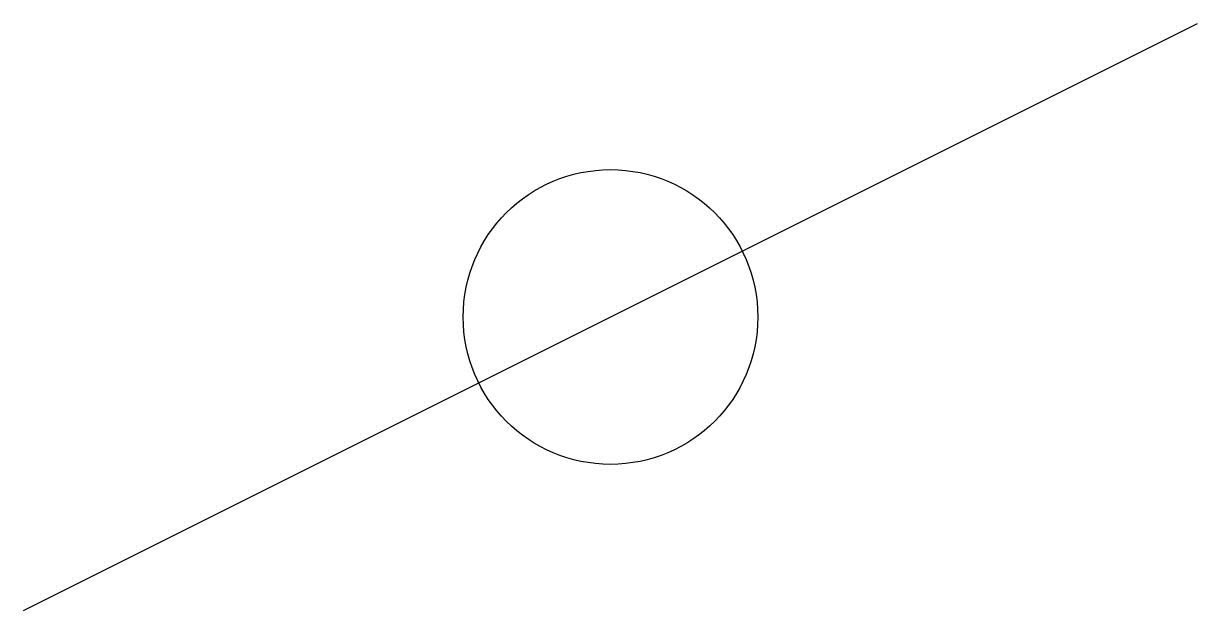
# Model space of a CAD drawing. Header units: metres. Extents: x 500000 to 501000, y 3400001 to 3400501.
import ezdxf

# ---------------------------------------------------------------- set-up
doc = ezdxf.new("R2010")
doc.units = ezdxf.units.M

msp = doc.modelspace()

# ---------------------------------------------------------------- linework, layer by layer
msp.add_line((500000.123456, 3400000.654321), (501000.123456, 3400500.654321))
msp.add_circle((500500.123456, 3400250.654321), 125.5)

doc.saveas('drawing.dxf')
